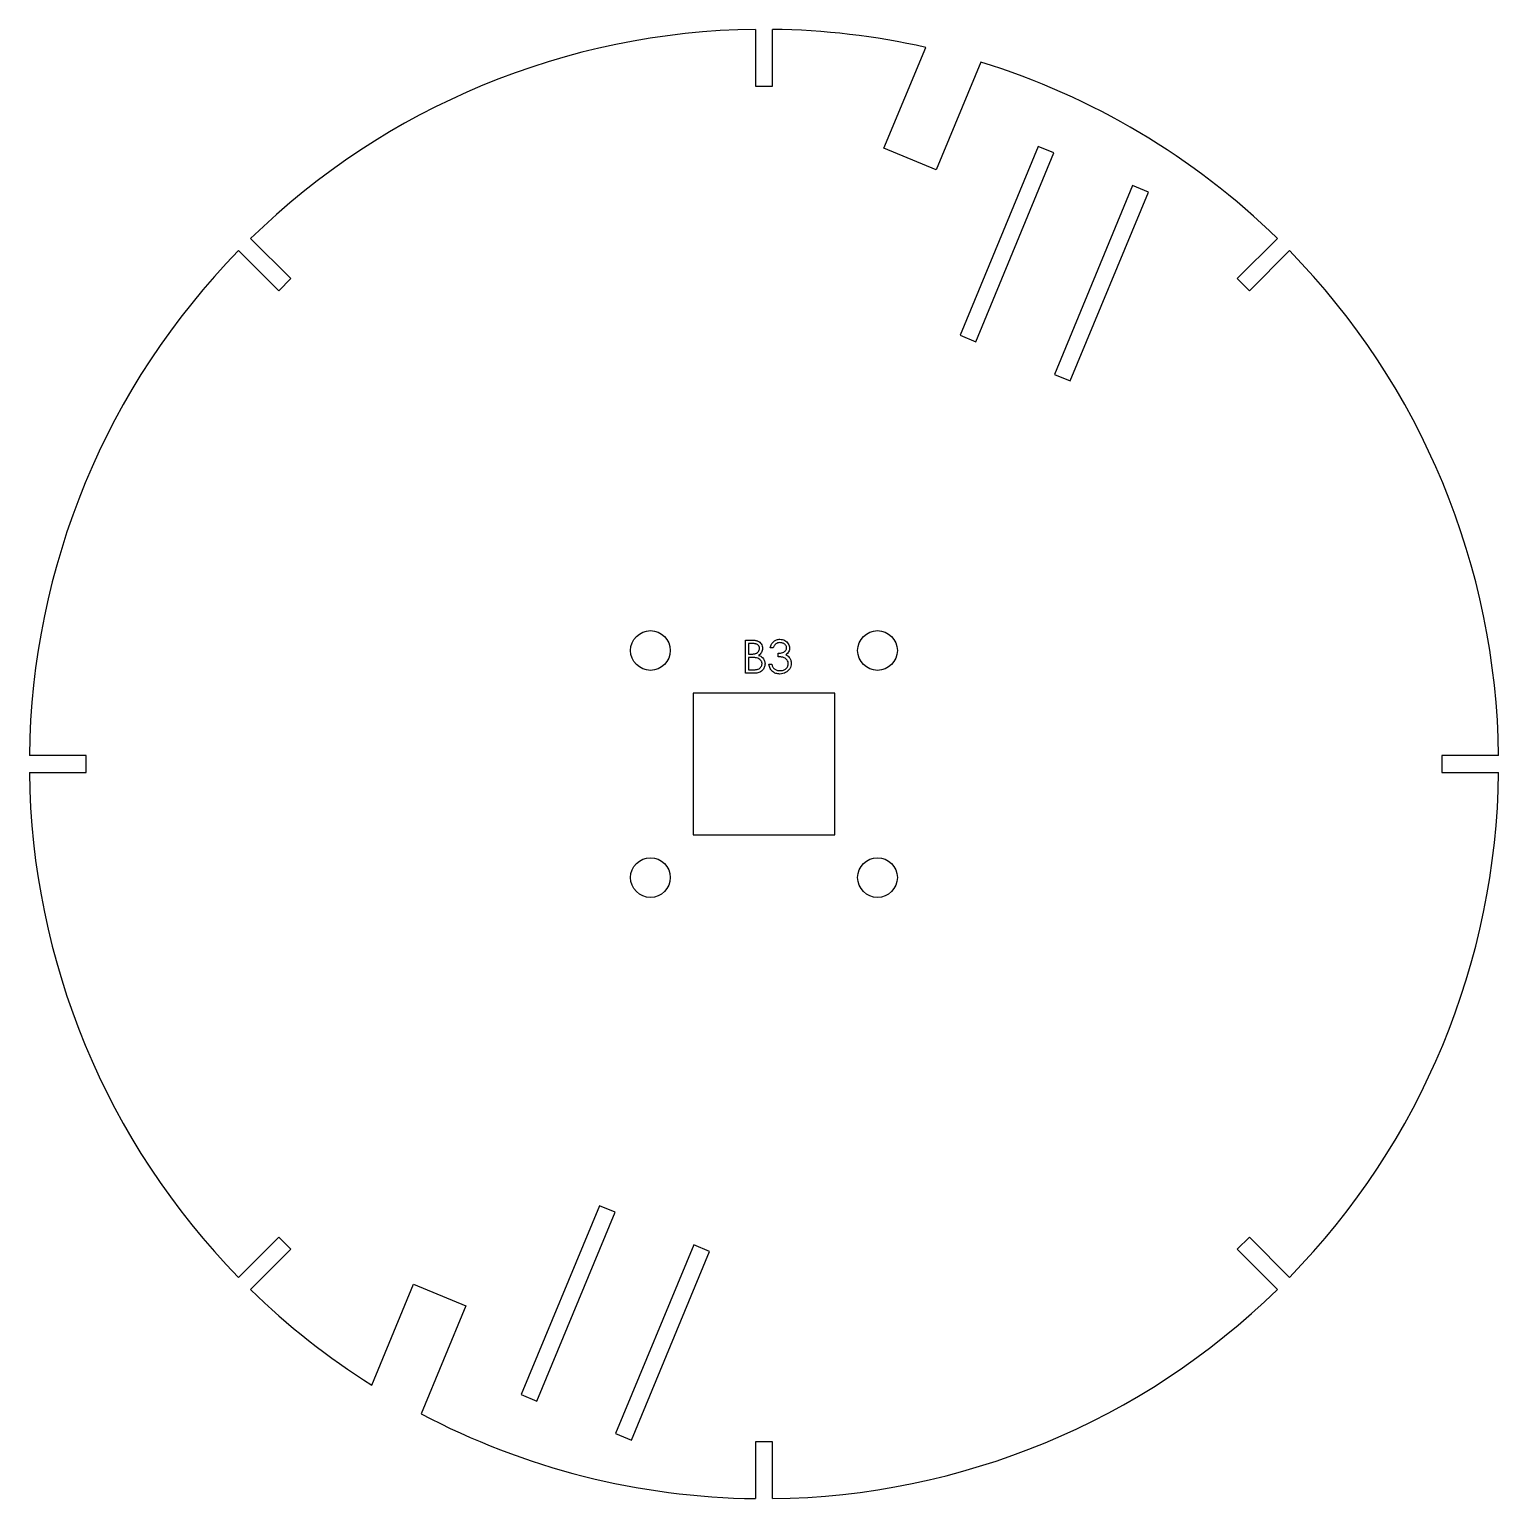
# Model space of a CAD drawing. Header units: millimetres. Extents: x 18 to 277, y 13 to 272.
import ezdxf

# ---------------------------------------------------------------- set-up
doc = ezdxf.new("R2010")
doc.units = ezdxf.units.MM

msp = doc.modelspace()

# ---------------------------------------------------------------- linework, layer by layer
at = {"color": 7, "linetype": 'Continuous', "lineweight": 25}
for p, q in [((145.65, 272.31), (145.65, 262.31)), ((148.65, 262.31), (148.65, 272.31)), ((168.28, 251.36), (175.64, 269.14)), ((185.38, 266.54), (177.51, 247.54)), ((145.65, 262.31), (148.65, 262.31)), ((177.51, 247.54), (168.28, 251.36)), ((195.46, 251.68), (181.69, 218.42)), ((198.24, 250.53), (195.46, 251.68)), ((184.46, 217.27), (198.24, 250.53)), ((212.09, 244.79), (198.32, 211.53)), ((201.09, 210.38), (214.87, 243.64)), ((214.87, 243.64), (212.09, 244.79)), ((54.58, 233.34), (61.65, 226.27)), ((63.77, 228.39), (56.7, 235.46)), ((237.61, 235.46), (230.54, 228.39)), ((232.66, 226.27), (239.73, 233.34)), ((61.65, 226.27), (63.77, 228.39)), ((230.54, 228.39), (232.66, 226.27)), ((181.69, 218.42), (184.46, 217.27)), ((198.32, 211.53), (201.09, 210.38)), ((159.65, 155.38), (134.65, 155.38)), ((134.65, 155.38), (134.65, 130.38)), ((159.65, 130.38), (159.65, 155.38)), ((27.73, 144.38), (17.73, 144.38)), ((27.73, 141.38), (27.73, 144.38)), ((276.57, 144.38), (266.57, 144.38)), ((266.57, 144.38), (266.57, 141.38)), ((17.73, 141.38), (27.73, 141.38)), ((266.57, 141.38), (276.57, 141.38)), ((134.65, 130.38), (159.65, 130.38)), ((118.16, 65.05), (104.39, 31.79)), ((120.93, 63.91), (118.16, 65.05)), ((107.16, 30.65), (120.93, 63.91)), ((61.65, 59.5), (54.58, 52.43)), ((56.7, 50.31), (63.77, 57.38)), ((63.77, 57.38), (61.65, 59.5)), ((134.79, 58.17), (121.02, 24.91)), ((123.79, 23.76), (137.56, 57.02)), ((137.56, 57.02), (134.79, 58.17)), ((232.66, 59.5), (230.54, 57.38)), ((230.54, 57.38), (237.61, 50.31)), ((239.73, 52.43), (232.66, 59.5)), ((78.04, 33.45), (85.4, 51.23)), ((85.4, 51.23), (94.6, 47.42)), ((94.6, 47.42), (86.73, 28.42)), ((104.39, 31.79), (107.16, 30.65)), ((121.02, 24.91), (123.79, 23.76)), ((148.65, 23.46), (145.65, 23.46)), ((145.65, 23.46), (145.65, 13.46)), ((148.65, 13.46), (148.65, 23.46))]:
    msp.add_line(p, q, dxfattribs=at)
at = {"color": 7, "linetype": 'Continuous', "flags": 128}
for points in [[(143.9, 164.7), (145.04, 164.7), (145.04, 164.7), (145.2, 164.7), (145.36, 164.69), (145.51, 164.68), (145.64, 164.66), (145.77, 164.64), (145.89, 164.61), (145.99, 164.58), (146.09, 164.54), (146.26, 164.44), (146.42, 164.33), (146.55, 164.19), (146.67, 164.03), (146.76, 163.85), (146.83, 163.66), (146.87, 163.47), (146.88, 163.26), (146.88, 163.26), (146.87, 163.07), (146.84, 162.89), (146.79, 162.71), (146.71, 162.55), (146.62, 162.39), (146.5, 162.25), (146.37, 162.13), (146.21, 162.02), (146.21, 162.02), (146.41, 161.94), (146.58, 161.86), (146.73, 161.76), (146.86, 161.66), (146.96, 161.56), (147.06, 161.44), (147.14, 161.31), (147.21, 161.17), (147.26, 161.02), (147.3, 160.86), (147.32, 160.7), (147.33, 160.54), (147.33, 160.54), (147.32, 160.37), (147.3, 160.2), (147.26, 160.05), (147.21, 159.9), (147.14, 159.75), (147.05, 159.62), (146.95, 159.49), (146.83, 159.36), (146.7, 159.25), (146.55, 159.15), (146.4, 159.07), (146.24, 159), (146.06, 158.95), (145.88, 158.91), (145.68, 158.89), (145.47, 158.88), (145.47, 158.88), (143.9, 158.88), (143.9, 158.88), (143.9, 164.7)], [(144.42, 164.11), (144.42, 162.24), (144.42, 162.24), (144.77, 162.24), (144.77, 162.24), (144.93, 162.24), (145.07, 162.25), (145.2, 162.26), (145.33, 162.27), (145.44, 162.29), (145.54, 162.31), (145.63, 162.33), (145.71, 162.35), (145.85, 162.42), (145.98, 162.5), (146.09, 162.6), (146.19, 162.71), (146.26, 162.84), (146.32, 162.97), (146.35, 163.11), (146.36, 163.25), (146.36, 163.25), (146.36, 163.35), (146.34, 163.44), (146.32, 163.53), (146.29, 163.61), (146.25, 163.68), (146.2, 163.75), (146.14, 163.82), (146.07, 163.88), (145.99, 163.93), (145.9, 163.98), (145.8, 164.02), (145.69, 164.05), (145.56, 164.07), (145.43, 164.09), (145.29, 164.1), (145.13, 164.11), (145.13, 164.11), (144.42, 164.11)], [(148.75, 163.36), (148.23, 163.36), (148.23, 163.36), (148.27, 163.54), (148.33, 163.7), (148.39, 163.85), (148.47, 164), (148.55, 164.13), (148.64, 164.25), (148.75, 164.37), (148.86, 164.47), (148.98, 164.56), (149.1, 164.64), (149.23, 164.7), (149.37, 164.76), (149.51, 164.8), (149.65, 164.83), (149.8, 164.85), (149.96, 164.85), (149.96, 164.85), (150.19, 164.84), (150.41, 164.8), (150.62, 164.74), (150.82, 164.65), (151.01, 164.53), (151.18, 164.4), (151.32, 164.25), (151.44, 164.08), (151.54, 163.9), (151.61, 163.72), (151.65, 163.53), (151.66, 163.34), (151.66, 163.34), (151.65, 163.16), (151.62, 162.98), (151.57, 162.82), (151.49, 162.66), (151.4, 162.52), (151.28, 162.38), (151.14, 162.26), (150.98, 162.14), (150.98, 162.14), (151.16, 162.05), (151.33, 161.94), (151.48, 161.8), (151.61, 161.65), (151.61, 161.65), (151.69, 161.53), (151.76, 161.41), (151.82, 161.29), (151.87, 161.16), (151.91, 161.03), (151.94, 160.89), (151.95, 160.75), (151.96, 160.61), (151.96, 160.61), (151.94, 160.37), (151.89, 160.13), (151.81, 159.9), (151.69, 159.67), (151.55, 159.46), (151.38, 159.28), (151.19, 159.11), (150.97, 158.98), (150.74, 158.87), (150.49, 158.8), (150.22, 158.75), (149.95, 158.73), (149.95, 158.73), (149.76, 158.74), (149.58, 158.76), (149.41, 158.8), (149.24, 158.84), (149.09, 158.9), (148.94, 158.98), (148.8, 159.07), (148.67, 159.17), (148.55, 159.29), (148.44, 159.41), (148.34, 159.56), (148.25, 159.71), (148.17, 159.87), (148.1, 160.05), (148.05, 160.25), (148, 160.45), (148, 160.45), (148.53, 160.45), (148.53, 160.45), (148.57, 160.32), (148.61, 160.19), (148.67, 160.08), (148.72, 159.97), (148.78, 159.88), (148.84, 159.79), (148.91, 159.71), (148.98, 159.65), (148.98, 159.65), (149.08, 159.57), (149.19, 159.51), (149.3, 159.45), (149.42, 159.41), (149.54, 159.38), (149.67, 159.35), (149.81, 159.34), (149.95, 159.33), (149.95, 159.33), (150.12, 159.34), (150.27, 159.35), (150.42, 159.38), (150.56, 159.42), (150.69, 159.47), (150.81, 159.54), (150.92, 159.61), (151.03, 159.7), (151.13, 159.79), (151.21, 159.89), (151.28, 159.99), (151.34, 160.1), (151.38, 160.21), (151.41, 160.32), (151.43, 160.44), (151.44, 160.56), (151.44, 160.56), (151.42, 160.72), (151.39, 160.88), (151.32, 161.03), (151.24, 161.18), (151.13, 161.31), (151, 161.43), (150.86, 161.53), (150.69, 161.61), (150.6, 161.65), (150.5, 161.68), (150.39, 161.71), (150.26, 161.73), (150.13, 161.75), (149.98, 161.77), (149.82, 161.78), (149.65, 161.79), (149.65, 161.79), (149.65, 162.39), (149.65, 162.39), (149.86, 162.4), (150.07, 162.43), (150.26, 162.47), (150.45, 162.53), (150.62, 162.6), (150.76, 162.68), (150.88, 162.78), (150.97, 162.88), (151.05, 162.99), (151.1, 163.1), (151.13, 163.22), (151.14, 163.34), (151.14, 163.34), (151.13, 163.43), (151.12, 163.52), (151.09, 163.61), (151.06, 163.69), (151.01, 163.77), (150.95, 163.84), (150.88, 163.92), (150.81, 163.99), (150.72, 164.05), (150.63, 164.1), (150.53, 164.15), (150.43, 164.19), (150.32, 164.22), (150.21, 164.24), (150.09, 164.25), (149.97, 164.26), (149.97, 164.26), (149.77, 164.24), (149.58, 164.21), (149.41, 164.14), (149.26, 164.05), (149.18, 164), (149.11, 163.93), (149.05, 163.86), (148.98, 163.78), (148.92, 163.69), (148.86, 163.59), (148.8, 163.48), (148.75, 163.36)], [(144.42, 161.64), (144.42, 159.48), (144.42, 159.48), (145.17, 159.48), (145.17, 159.48), (145.33, 159.48), (145.47, 159.49), (145.61, 159.5), (145.74, 159.51), (145.85, 159.53), (145.96, 159.55), (146.05, 159.57), (146.13, 159.6), (146.28, 159.67), (146.41, 159.76), (146.52, 159.86), (146.62, 159.98), (146.71, 160.11), (146.76, 160.25), (146.8, 160.39), (146.81, 160.54), (146.81, 160.54), (146.81, 160.63), (146.79, 160.72), (146.77, 160.8), (146.75, 160.89), (146.71, 160.97), (146.67, 161.05), (146.62, 161.12), (146.56, 161.19), (146.42, 161.32), (146.25, 161.43), (146.07, 161.51), (145.86, 161.58), (145.86, 161.58), (145.77, 161.59), (145.67, 161.61), (145.56, 161.62), (145.43, 161.63), (145.29, 161.64), (145.13, 161.64), (144.96, 161.64), (144.77, 161.64), (144.77, 161.64), (144.42, 161.64)]]:
    msp.add_lwpolyline(points, dxfattribs=at)
at = {"color": 7, "linetype": 'Continuous', "lineweight": 25}
for centre in [(127.15, 162.88), (167.15, 162.88), (127.15, 122.88), (167.15, 122.88)]:
    msp.add_circle(centre, 3.5, dxfattribs=at)
for start, end in [(90.664, 134.336), (77.2839, 89.336), (45.664, 72.8223), (135.664, 179.336), (0.664, 44.336), (180.664, 224.336), (315.664, 359.336), (225.664, 237.7237), (270.664, 314.336), (242.1702, 269.336)]:
    msp.add_arc((147.15, 142.88), 129.43, start, end, dxfattribs=at)

doc.saveas('drawing.dxf')
